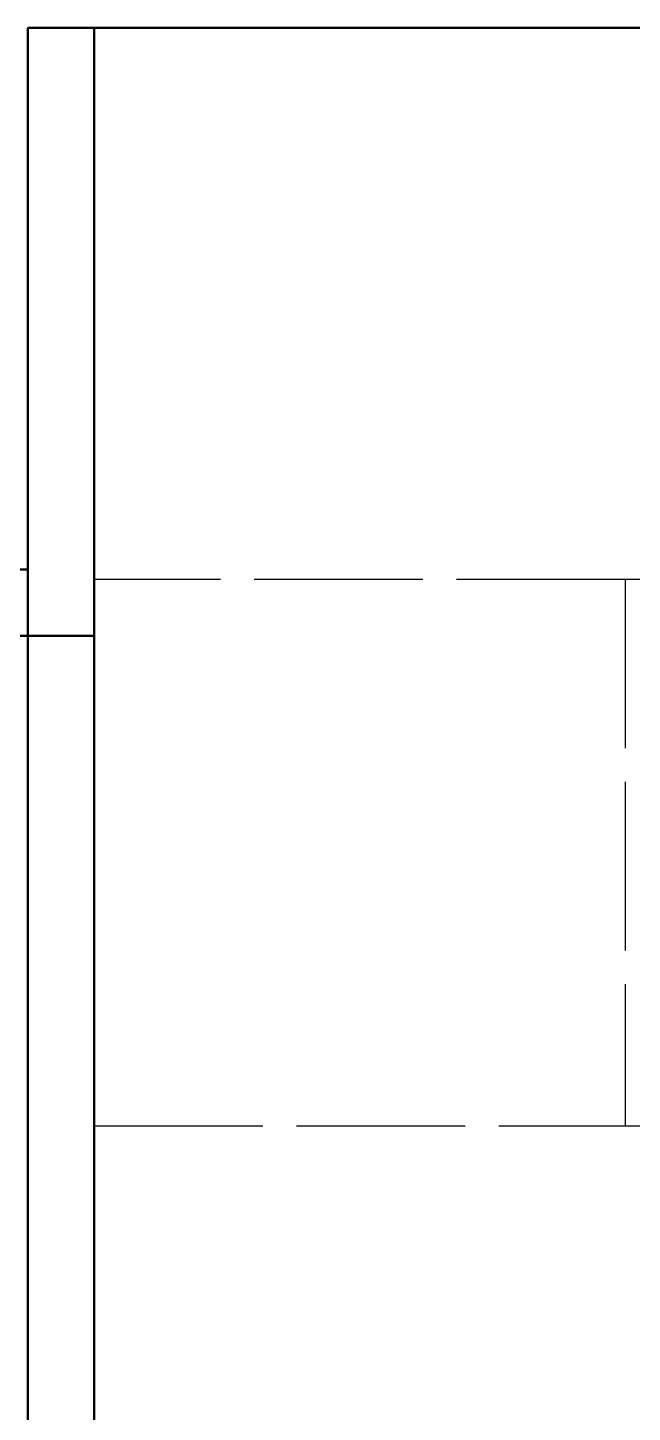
# Model space of a CAD drawing. Header units: millimetres. Extents: x 44692 to 333458, y -26854 to 14445.
# Drawn here: x 313656 to 314567, y -15858 to -13771 of the extents above; entities that cross this region are included whole.
import ezdxf

# ---------------------------------------------------------------- set-up
doc = ezdxf.new("R2010")
doc.units = ezdxf.units.MM
doc.header["$LTSCALE"] = 100
doc.linetypes.add('DASHEDX2', pattern=[3.048, 2.54, -0.508])
doc.layers.add('Area proceso', color=90, linetype='DASHEDX2')
doc.layers.add('Paredes', color=7, linetype='Continuous', lineweight=50)

msp = doc.modelspace()

# ---------------------------------------------------------------- linework, layer by layer
at = {"color": 3}
msp.add_line((313756.187, -14602.842), (313756.187, -15425.842), dxfattribs=at)
at = {"layer": 'Area proceso', "color": 3}
for p, q in [((314556.187, -14602.842), (313756.187, -14602.842)), ((313756.187, -15425.842), (314556.187, -15425.842))]:
    msp.add_line(p, q, dxfattribs=at)
at = {"layer": 'Area proceso'}
for p, q in [((315372.187, -14602.842), (314556.187, -14602.842)), ((314556.187, -14602.842), (314556.187, -15425.842)), ((314556.187, -15425.842), (315372.187, -15425.842))]:
    msp.add_line(p, q, dxfattribs=at)
at = {"layer": 'Paredes'}
for p, q in [((313656.187, -16158.683), (313656.187, -13771.147)), ((313756.187, -13771.147), (313656.187, -13771.147)), ((319434.663, -13771.147), (313756.187, -13771.147)), ((313756.187, -13917.005), (313756.187, -13817.005)), ((311262.743, -14587.573), (313656.187, -14587.573)), ((311162.743, -14687.573), (313756.187, -14687.573))]:
    msp.add_line(p, q, dxfattribs=at)
at = {"layer": 'Paredes', "color": 0}
msp.add_line((313756.187, -13771.147), (313756.187, -16058.683), dxfattribs=at)

doc.saveas('drawing.dxf')
